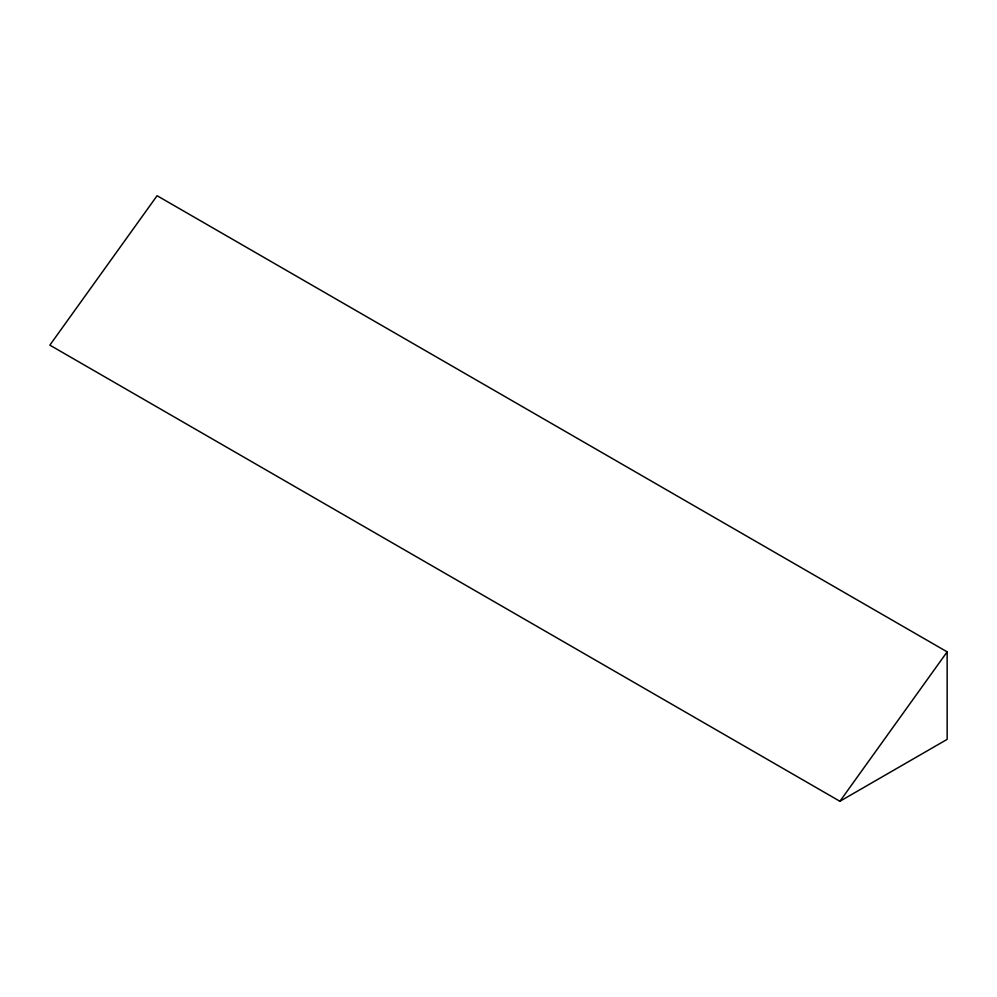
<?xml version="1.0" encoding="UTF-8"?>
<svg xmlns="http://www.w3.org/2000/svg" width="997" height="997" viewBox="0 0 997 997"><rect width="100%" height="100%" fill="white"/><g stroke="black" fill="none" stroke-linecap="round" stroke-linejoin="round"><path stroke-width="1.5" d="M839.91 801.276L947.15 651.864L157.09 195.724L49.85 345.136L839.91 801.276L947.15 739.363L947.15 651.864"/></g></svg>
